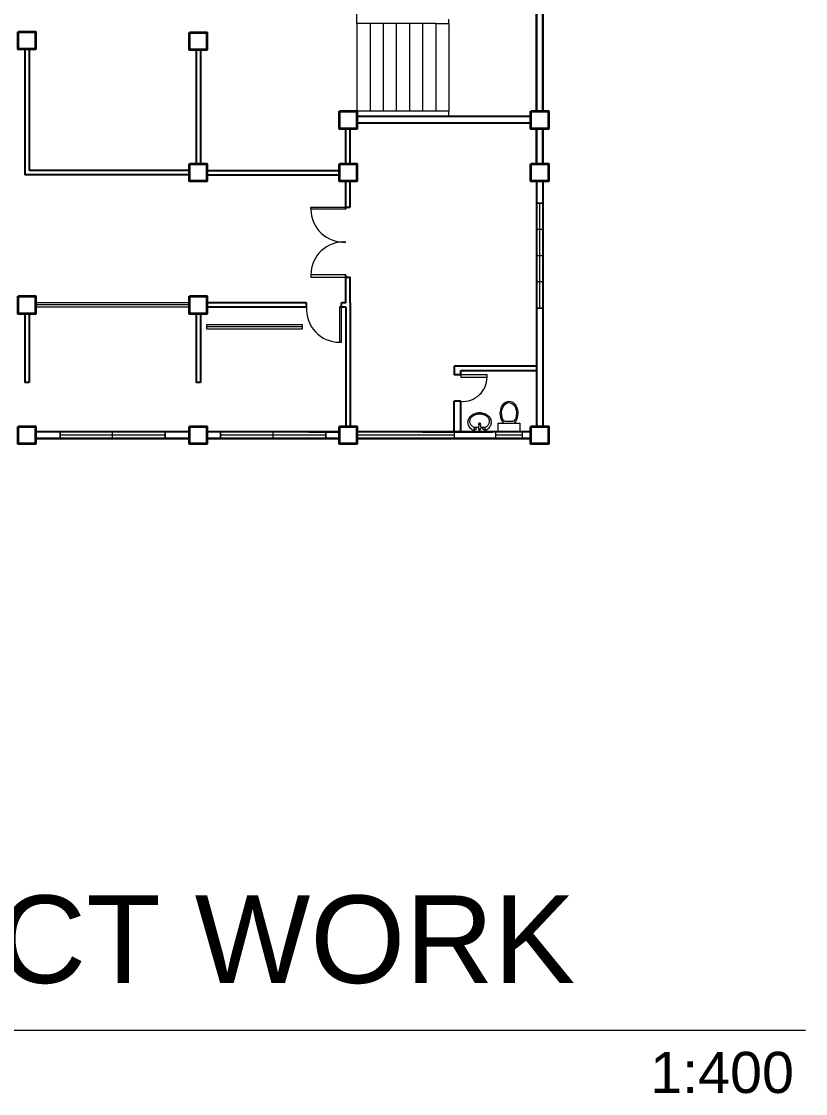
# Model space of a CAD drawing. Header units: millimetres. Extents: x 3 to 421, y 1 to 337.
# Drawn here: x 49.06 to 66.97, y 2.9 to 27.39 of the extents above; entities that cross this region are included whole.
import ezdxf

# ---------------------------------------------------------------- set-up
doc = ezdxf.new("R2010")
doc.units = ezdxf.units.MM
doc.header["$MEASUREMENT"] = 0
doc.styles.get("Standard").update_dxf_attribs({"font": 'arial.ttf'})

msp = doc.modelspace()

# ---------------------------------------------------------------- linework, layer by layer
at = {"color": 8, "linetype": 'ByBlock', "lineweight": 9}
for p, q in [((56.72, 27.339), (56.72, 29.739)), ((58.82, 27.339), (58.82, 27.439)), ((58.52, 27.339), (56.72, 27.339)), ((56.72, 27.339), (56.72, 25.339)), ((57.02, 27.339), (57.02, 25.339)), ((57.32, 27.339), (57.32, 25.339)), ((57.62, 27.339), (57.62, 25.339)), ((57.92, 27.339), (57.92, 25.339)), ((58.22, 27.339), (58.22, 25.339)), ((58.52, 27.339), (58.52, 25.339)), ((58.52, 27.339), (58.82, 27.339)), ((58.82, 27.339), (58.82, 25.339)), ((58.82, 25.339), (56.72, 25.339)), ((56.72, 25.214), (56.72, 25.339)), ((58.82, 25.214), (58.82, 25.339)), ((56.72, 24.137), (56.72, 24.012)), ((60.97, 23.737), (60.97, 23.237)), ((60.97, 23.237), (60.82, 23.237)), ((60.82, 23.237), (60.82, 20.837)), ((60.895, 23.237), (60.895, 20.837)), ((60.97, 22.037), (60.97, 23.237)), ((60.97, 22.637), (60.82, 22.637)), ((60.97, 22.037), (60.82, 22.037)), ((60.97, 20.837), (60.97, 22.037)), ((60.97, 21.437), (60.82, 21.437)), ((52.895, 20.962), (49.382, 20.962)), ((52.895, 20.912), (49.382, 20.912)), ((52.895, 20.862), (49.382, 20.862)), ((60.82, 20.837), (60.97, 20.837)), ((55.47, 20.412), (53.295, 20.412)), ((55.47, 20.462), (55.47, 20.362)), ((60.97, 18.137), (60.97, 18.287)), ((52.339, 18.012), (49.939, 18.012)), ((49.939, 18.012), (49.939, 17.862)), ((52.339, 17.937), (49.939, 17.937)), ((51.139, 17.862), (51.139, 18.012)), ((52.339, 17.862), (52.339, 18.012)), ((53.295, 18.012), (54.02, 18.012)), ((56.007, 18.012), (53.607, 18.012)), ((53.607, 18.012), (53.607, 17.862)), ((56.007, 17.937), (53.607, 17.937)), ((54.02, 18.012), (54.62, 18.012)), ((54.62, 18.012), (55.12, 18.012)), ((54.807, 17.862), (54.807, 18.012)), ((55.62, 18.012), (55.12, 18.012)), ((56.007, 17.862), (56.007, 18.012)), ((56.72, 18.012), (57.22, 18.012)), ((58.945, 17.937), (56.72, 17.937)), ((57.22, 18.012), (57.72, 18.012)), ((58.22, 18.012), (57.72, 18.012)), ((58.945, 18.012), (58.945, 17.862)), ((59.412, 18.012), (59.312, 18.012)), ((59.895, 17.862), (59.895, 18.012)), ((60.495, 18.011), (59.895, 18.011)), ((60.495, 17.937), (59.895, 17.937)), ((60.495, 18.011), (60.495, 17.862)), ((51.139, 17.862), (52.339, 17.862)), ((54.807, 17.862), (56.007, 17.862)), ((60.445, 17.862), (59.845, 17.862))]:
    msp.add_line(p, q, dxfattribs=at)
at = {"color": 8, "linetype": 'ByBlock', "lineweight": 25}
for p, q in [((60.82, 29.739), (60.82, 25.339)), ((60.97, 29.739), (60.97, 25.339)), ((60.82, 25.339), (60.82, 28.612)), ((60.97, 25.339), (60.97, 28.612)), ((49.132, 26.752), (49.132, 23.882)), ((49.232, 26.752), (49.232, 23.982)), ((60.695, 25.214), (56.72, 25.214)), ((60.695, 25.064), (56.72, 25.064)), ((56.47, 24.137), (56.47, 24.939)), ((56.57, 24.137), (56.57, 24.939)), ((60.82, 24.939), (60.82, 24.137)), ((60.82, 24.137), (60.82, 24.939)), ((60.97, 24.939), (60.97, 24.137)), ((60.97, 24.137), (60.97, 24.939)), ((52.895, 23.887), (49.132, 23.882)), ((52.895, 23.987), (49.232, 23.982)), ((53.295, 23.987), (56.32, 23.987)), ((53.295, 23.887), (56.32, 23.887)), ((56.47, 23.099), (56.47, 23.737)), ((56.57, 23.149), (56.57, 23.737)), ((60.82, 23.737), (60.82, 18.137)), ((60.82, 23.737), (60.82, 18.137)), ((60.97, 23.737), (60.97, 18.137)), ((56.47, 23.149), (56.57, 23.149)), ((56.47, 20.962), (56.47, 21.599)), ((56.47, 21.549), (56.57, 21.549)), ((56.57, 20.962), (56.57, 21.549)), ((55.57, 20.962), (53.295, 20.962)), ((55.57, 20.862), (53.295, 20.862)), ((55.57, 20.962), (55.47, 20.962)), ((55.57, 20.862), (55.57, 20.962)), ((56.47, 20.862), (56.32, 20.862)), ((56.47, 20.962), (56.37, 20.962)), ((56.37, 20.862), (56.37, 20.962)), ((56.47, 20.862), (56.47, 18.137)), ((56.57, 20.962), (56.57, 18.137)), ((49.132, 20.712), (49.132, 19.137)), ((49.232, 20.712), (49.232, 19.137)), ((53.045, 20.712), (53.045, 19.137)), ((53.145, 20.712), (53.145, 19.137)), ((60.82, 19.512), (58.945, 19.512)), ((58.945, 19.512), (58.945, 19.412)), ((58.945, 19.412), (58.945, 19.312)), ((59.095, 19.312), (59.095, 19.412)), ((49.232, 19.137), (49.132, 19.137)), ((53.145, 19.137), (53.045, 19.137)), ((58.945, 18.012), (58.945, 18.712)), ((52.895, 18.012), (49.382, 18.012)), ((52.895, 18.012), (49.382, 18.012)), ((56.32, 18.012), (53.295, 18.012)), ((55.62, 18.012), (56.32, 18.012)), ((60.695, 18.012), (56.72, 18.012)), ((58.22, 18.012), (59.22, 18.012)), ((59.22, 18.012), (59.82, 18.012)), ((52.895, 17.862), (49.382, 17.862)), ((52.895, 17.862), (49.382, 17.862)), ((49.382, 17.862), (52.895, 17.862)), ((56.32, 17.862), (53.295, 17.862)), ((53.295, 17.862), (56.32, 17.862)), ((60.695, 17.862), (56.72, 17.862)), ((56.72, 17.862), (60.695, 17.862))]:
    msp.add_line(p, q, dxfattribs=at)
at = {"color": 8, "lineweight": 25}
for p, q in [((53.045, 26.737), (53.045, 24.137)), ((53.145, 26.737), (53.145, 24.137))]:
    msp.add_line(p, q, dxfattribs=at)
at = {"color": 8, "linetype": 'ByBlock', "lineweight": 25, "ltscale": 0.3}
for p, q in [((59.095, 19.412), (60.82, 19.412)), ((59.095, 19.312), (58.945, 19.312)), ((59.095, 18.712), (58.945, 18.712)), ((59.095, 18.012), (59.095, 18.712))]:
    msp.add_line(p, q, dxfattribs=at)
at = {"color": 8, "lineweight": 9}
for p, q in [((59.508, 18.209), (59.495, 18.087)), ((59.537, 18.209), (59.55, 18.087)), ((59.945, 18.011), (59.945, 18.211)), ((59.945, 18.211), (60.445, 18.211)), ((60.104, 18.261), (60.285, 18.261)), ((60.445, 18.211), (60.445, 18.011)), ((60.445, 18.011), (59.945, 18.011))]:
    msp.add_line(p, q, dxfattribs=at)
at = {"color": 0, "linetype": 'ByBlock', "lineweight": 9}
msp.add_line((66.969, 4.336), (22.752, 4.336), dxfattribs=at)
at = {"color": 8, "linetype": 'ByBlock', "lineweight": 9}
msp.add_lwpolyline([(48.982, 27.152), (49.382, 27.152), (49.382, 26.752), (48.982, 26.752)], close=True, dxfattribs=at)
at = {"color": 8, "linetype": 'ByBlock', "lineweight": 35}
for points in [[(48.982, 27.152), (49.382, 27.152), (49.382, 26.752), (48.982, 26.752)], [(52.895, 27.137), (53.295, 27.137), (53.295, 26.737), (52.895, 26.737)], [(56.32, 25.339), (56.72, 25.339), (56.72, 24.939), (56.32, 24.939)], [(60.695, 25.339), (61.095, 25.339), (61.095, 24.939), (60.695, 24.939)], [(52.895, 24.137), (53.295, 24.137), (53.295, 23.737), (52.895, 23.737)], [(56.32, 24.137), (56.72, 24.137), (56.72, 23.737), (56.32, 23.737)], [(60.695, 24.137), (61.095, 24.137), (61.095, 23.737), (60.695, 23.737)], [(48.982, 21.112), (49.382, 21.112), (49.382, 20.712), (48.982, 20.712)], [(52.895, 21.112), (53.295, 21.112), (53.295, 20.712), (52.895, 20.712)], [(48.982, 18.137), (49.382, 18.137), (49.382, 17.737), (48.982, 17.737)], [(52.895, 18.137), (53.295, 18.137), (53.295, 17.737), (52.895, 17.737)], [(56.32, 18.137), (56.72, 18.137), (56.72, 17.737), (56.32, 17.737)], [(60.695, 18.137), (61.095, 18.137), (61.095, 17.737), (60.695, 17.737)]]:
    msp.add_lwpolyline(points, close=True, dxfattribs=at)
at = {"color": 8, "lineweight": 13, "ltscale": 0.03}
for points in [[(56.47, 23.149), (56.47, 23.099), (55.67, 23.099), (55.67, 23.149)], [(56.47, 21.549), (56.47, 21.599), (55.67, 21.599), (55.67, 21.549)], [(56.37, 20.862), (56.32, 20.862), (56.32, 20.062), (56.37, 20.062)], [(59.095, 19.312), (59.095, 19.262), (59.695, 19.262), (59.695, 19.312)]]:
    msp.add_lwpolyline(points, close=True, dxfattribs=at)
at = {"color": 8, "lineweight": 9}
for points in [[(60.82, 23.237), (60.97, 23.237), (60.97, 20.837), (60.82, 20.837)], [(53.295, 20.462), (55.47, 20.462), (55.47, 20.362), (53.295, 20.362)], [(49.939, 18.012), (52.339, 18.012), (52.339, 17.862), (49.939, 17.862)], [(53.607, 18.012), (56.007, 18.012), (56.007, 17.862), (53.607, 17.862)], [(56.72, 18.012), (58.945, 18.012), (58.945, 17.862), (56.72, 17.862)], [(59.895, 18.011), (60.495, 18.011), (60.495, 17.862), (59.895, 17.862)]]:
    msp.add_lwpolyline(points, close=True, dxfattribs=at)
msp.add_lwpolyline([(59.257, 18.232, -0.11576), (59.277, 18.315, -0.104047), (59.335, 18.388, -0.090875), (59.419, 18.436, -0.083344), (59.522, 18.453, -0.083344), (59.626, 18.436, -0.090875), (59.71, 18.388, -0.104047), (59.768, 18.315, -0.11576), (59.787, 18.232, -0.11576), (59.768, 18.15, -0.104047), (59.71, 18.076, -0.090875), (59.626, 18.028, -0.083344), (59.522, 18.011, -0.083344), (59.419, 18.028, -0.090875), (59.335, 18.076, -0.104047), (59.277, 18.15, -0.11576)], format="xyb", close=True, dxfattribs=at)
for points in [[(59.3, 18.253, -0.124838), (59.316, 18.316, -0.105788), (59.365, 18.373, -0.086697), (59.435, 18.41, -0.076776), (59.522, 18.423, -0.076776), (59.61, 18.41, -0.086697), (59.68, 18.373, -0.105788), (59.729, 18.316, -0.124838), (59.745, 18.253, -0.124838), (59.729, 18.191, -0.105788), (59.68, 18.133, -0.040067), (59.649, 18.113), (59.547, 18.113, -0.040067)], [(59.498, 18.113), (59.396, 18.113, -0.040067), (59.365, 18.133, -0.105788), (59.316, 18.191, -0.124838), (59.3, 18.253, -0.124838)]]:
    msp.add_lwpolyline(points, format="xyb", dxfattribs=at)
for centre, radius in [((59.421, 18.084), 0.0255), ((59.522, 18.078), 0.0095), ((59.624, 18.084), 0.0255)]:
    msp.add_circle(centre, radius, dxfattribs=at)
at = {"color": 8, "lineweight": 13, "ltscale": 0.03}
for centre, radius, start, end in [((56.421, 23.099), 0.752, 180, 273.6952), ((56.421, 21.599), 0.752, 86.3048, 180), ((56.32, 20.813), 0.752, 176.3048, 270), ((59.143, 19.262), 0.552, 265.0209, 0)]:
    msp.add_arc(centre, radius, start, end, dxfattribs=at)
at = {"color": 8, "lineweight": 9}
for centre, radius, start, end in [((59.522, 18.186), 0.025, 126.3068, 221.2022), ((59.522, 18.115), 0.0948, 81.2026, 98.7974), ((59.522, 18.186), 0.025, 71.3793, 108.6207), ((59.522, 18.186), 0.025, 318.7978, 53.6932), ((60.104, 18.311), 0.05, 208.1501, 270), ((60.285, 18.311), 0.05, 270, 331.9916), ((59.522, 18.084), 0.028, 173.7545, 6.2455)]:
    msp.add_arc(centre, radius, start, end, dxfattribs=at)
at = {"color": 8, "lineweight": 9, "extrusion": (0, 0, -1)}
msp.add_ellipse((60.195, 18.436), major_axis=(0, -0.275), ratio=0.727273, start_param=0.612555, end_param=5.670631, dxfattribs=at)
at = {"color": 8, "lineweight": 9}
msp.add_open_spline([(60.06, 18.288), (60.051, 18.304), (60.044, 18.322), (60.017, 18.413), (60.022, 18.501), (60.08, 18.632), (60.13, 18.674), (60.228, 18.687), (60.28, 18.661), (60.354, 18.55), (60.372, 18.466), (60.357, 18.352), (60.345, 18.318), (60.329, 18.288)], degree=3, knots=[0.937253, 0.937253, 0.937253, 0.937253, 1.185372, 1.185372, 2.113864, 2.113864, 3.042356, 3.042356, 3.970847, 3.970847, 4.899339, 4.899339, 5.346062, 5.346062, 5.346062, 5.346062], dxfattribs=at)

# ---------------------------------------------------------------- texts
at = {"color": 0, "linetype": 'ByBlock', "lineweight": 9}
for s, height, p in [('THIRD FLOOR DUCT WORK', 2, (24.771, 5.422)), ('SCALE                                                                                                  1:400', 0.939481, (23.386, 2.91))]:
    msp.add_text(s, height=height, dxfattribs=at).set_placement(p)

doc.saveas('drawing.dxf')
